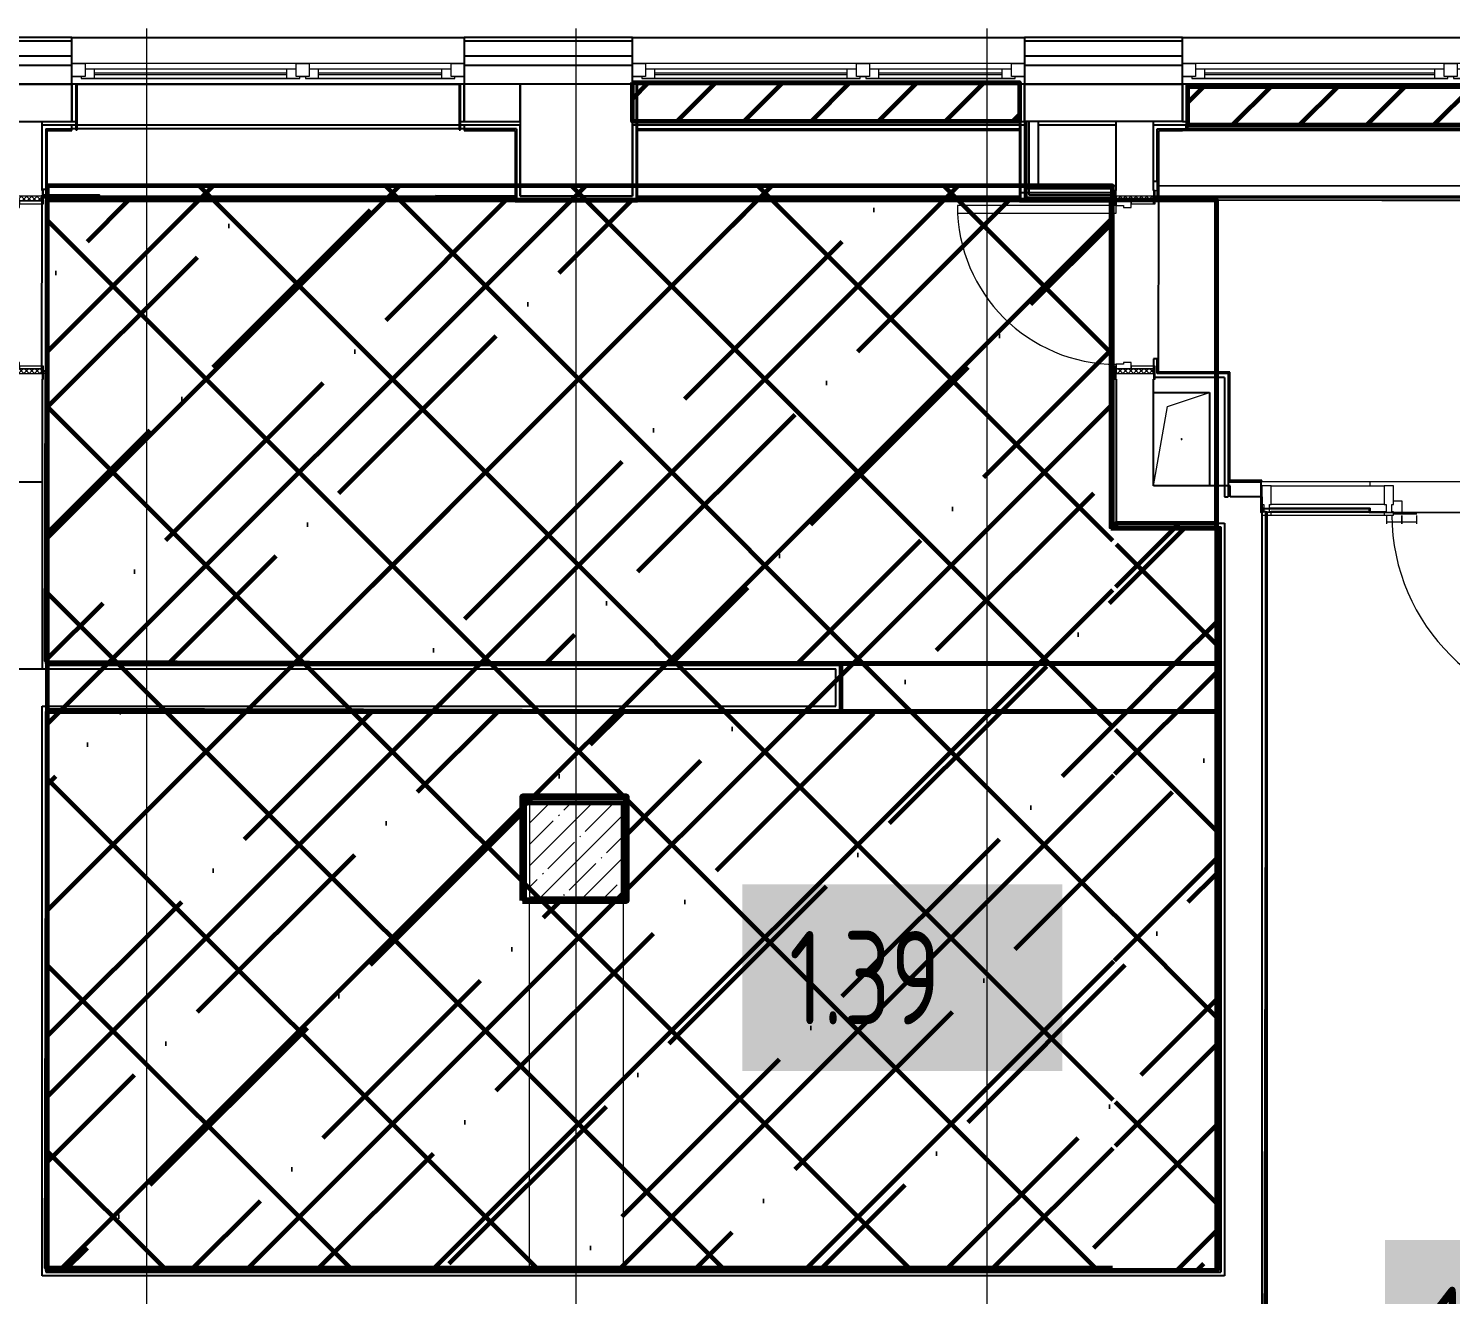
# Model space of a CAD drawing. Header units: millimetres. Extents: x -164500 to 426394, y -23753 to 102118.
# Drawn here: x 51592 to 59205, y 20484 to 27262 of the extents above; entities that cross this region are included whole.
import ezdxf

# ---------------------------------------------------------------- set-up
doc = ezdxf.new("R2010")
doc.units = ezdxf.units.MM
doc.linetypes.add('Штрих короткий', pattern=[600, 300, -300])
doc.layers.add('1.1) плитка  КР1', color=40, linetype='Continuous')
for name, color, linetype, lineweight in [('179 подоконники', 5, 'Continuous', 60), ('196 1-3 этаж гидро изол', 6, 'Continuous', 60), ('207 теплозву', 1, 'Continuous', 60), ('384 ПК-3', 30, 'Continuous', 120), ('409 скб КР6', 160, 'Continuous', 60), ('A-DETL-GENF', 7, 'Continuous', 9), ('A-DOOR-2', 7, 'Continuous', 5), ('A-DOOR-FRAM-2', 7, 'Continuous', 5), ('A-FLOR', 7, 'Continuous', 9), ('A-GENM', 7, 'Continuous', 9), ('A-GLAZ', 7, 'Continuous', 9), ('A-GLAZ-1', 7, 'Continuous', 5), ('A-GLAZ-CWMG', 7, 'Continuous', 9), ('A-GLAZ-CWMG-1', 7, 'Continuous', 20), ('A-WALL', 7, 'Continuous', 5), ('S-COLS-1', 7, 'Continuous', 5), ('Оси', 7, 'Continuous', 9)]:
    doc.layers.add(name, color=color, linetype=linetype, lineweight=lineweight)
for name, color, linetype, lineweight, true_color in [('A-DOOR-1', 7, 'Continuous', 5, 0xc0c0c0), ('A-DOOR-6', 7, 'Continuous', 5, 0xe2e8ef), ('A-DOOR-7', 7, 'Штрих короткий', 5, 0xc0c0c0), ('A-DOOR-FRAM-1', 7, 'Continuous', 5, 0xc0c0c0)]:
    doc.layers.add(name, color=color, linetype=linetype, lineweight=lineweight, true_color=true_color)
doc.styles.add('СПДС', font='ГОСТ тип А.ttf', dxfattribs={"width": 0.9})
pattern_1 = [(135, (1826.41, 164.685), (-14.14214, -14.14214), []), (225, (1826.41, 164.685), (14.14214, -14.14214), [])]
pattern_2 = [(45, (-296.384, 164.685), (-14.1421, 14.1421), []), (135, (-296.384, 164.685), (-14.1421, -14.1421), [])]
pattern_3 = [(45, (205553.1, 26879), (252.5697, 926.0889), [1190.625, -238.125, 0, -238.125])]

# ---------------------------------------------------------------- blocks, each defined once
blk = doc.blocks.new('Прямоугольный импост - Импост структурный с накладкой - 160мм Темный-32302292-Объем проектирования 1 этажа')
at = {"layer": 'A-GLAZ-CWMG-1'}
for p, q in [((-50, 40), (-50, 140)), ((-50, 140), (0, 140)), ((0, 140), (0, 40)), ((-40, 40), (-50, 40)), ((-50, -17), (-50, 0)), ((-50, 0), (-40, 0)), ((-40, 0), (-40, 40)), ((-10, 40), (-10, 0)), ((0, 40), (-10, 40)), ((-10, 0), (0, 0)), ((0, 0), (0, -17)), ((0, -17), (-50, -17))]:
    blk.add_line(p, q, dxfattribs=at)
blk = doc.blocks.new('110_Дверь_СКБ_1Ст_Внутренняя1 - Д-11л 950х2100-32173567-Объем проектирования 1 этажа')
at = {"layer": 'A-DOOR-2'}
h = blk.add_hatch(dxfattribs=at)
h.set_pattern_fill('FP_33', color=256, style=0, pattern_type=2)
h.set_pattern_definition(pattern_1)
h.paths.add_polyline_path([(462.5, 100), (462.5, -100), (487.5, -100), (487.5, 100), (467.5, 100)])
at = {"layer": 'A-DOOR-FRAM-2'}
h = blk.add_hatch(dxfattribs=at)
h.set_pattern_fill('FP_34', color=256, style=0, pattern_type=2)
h.set_pattern_definition(pattern_2)
h.paths.add_polyline_path([(-462.5, -100), (-437.5, -100), (-437.5, 100), (-462.5, 100), (-462.5, 7)])
at = {"layer": 'A-DOOR-1'}
for p, q in [((437.5, 950), (397.5, 950)), ((397.5, 950), (397.5, 100)), ((437.5, 100), (437.5, 950)), ((397.5, 100), (437.5, 100))]:
    blk.add_line(p, q, dxfattribs=at)
blk.add_arc((437.5, 100), 850, 90, 180, dxfattribs=at)
at = {"layer": 'A-DOOR-FRAM-1'}
for p, q in [((-422.5, 108), (-492.5, 108)), ((-492.5, 108), (-492.5, 100)), ((-492.5, 100), (-422.5, 100)), ((-437.5, 100), (-462.5, 100)), ((-462.5, 100), (-462.5, -100)), ((-412.5, 100), (-437.5, 100)), ((-437.5, 100), (-437.5, 20)), ((-437.5, -100), (-437.5, 100)), ((-422.5, 100), (-437.5, 100)), ((-437.5, 100), (-437.5, 99)), ((-437.5, 99), (-422.5, 99)), ((-422.5, 100), (-422.5, 108)), ((-422.5, 99), (-422.5, 100)), ((-412.5, 60), (-412.5, 100)), ((437.5, 100), (437.5, 60)), ((462.5, 100), (437.5, 100)), ((517.5, 108), (447.5, 108)), ((447.5, 108), (447.5, 100)), ((462.5, 100), (447.5, 100)), ((447.5, 100), (447.5, 99)), ((447.5, 100), (517.5, 100)), ((447.5, 99), (462.5, 99)), ((462.5, 20), (462.5, 100)), ((487.5, 100), (462.5, 100)), ((462.5, 100), (462.5, -100)), ((462.5, 99), (462.5, 100)), ((487.5, -100), (487.5, 100)), ((517.5, 100), (517.5, 108)), ((-437.5, 20), (-402.5, 20)), ((-422.5, 20), (-437.5, 20)), ((-437.5, 20), (-437.5, -100)), ((-422.5, -100), (-422.5, 20)), ((-402.5, 60), (-412.5, 60)), ((-402.5, 20), (-402.5, 60)), ((437.5, 60), (427.5, 60)), ((427.5, 60), (427.5, 20)), ((427.5, 20), (462.5, 20)), ((462.5, 20), (447.5, 20)), ((447.5, 20), (447.5, -100)), ((462.5, -100), (462.5, 20)), ((-422.5, -100), (-492.5, -100)), ((-492.5, -100), (-492.5, -108)), ((-492.5, -108), (-422.5, -108)), ((-462.5, -100), (-437.5, -100)), ((-437.5, -100), (-422.5, -100)), ((-422.5, -108), (-422.5, -100)), ((447.5, -100), (462.5, -100)), ((517.5, -100), (447.5, -100)), ((447.5, -100), (447.5, -108)), ((447.5, -108), (517.5, -108)), ((462.5, -100), (487.5, -100)), ((517.5, -108), (517.5, -100))]:
    blk.add_line(p, q, dxfattribs=at)
blk = doc.blocks.new('PNS_Панель прямоугольная - Нр_Стекло - 40мм-32305525-Объем проектирования 1 этажа')
at = {"layer": 'A-GLAZ-1'}
for p, q in [((-312.5, 0), (312.5, 0)), ((-227.5, 0), (-302.5, 0)), ((-302.5, -40), (302.5, -40))]:
    blk.add_line(p, q, dxfattribs=at)
blk = doc.blocks.new('Прямоугольный импост - Импост структурный с накладкой - 160мм Темный-32302294-Объем проектирования 1 этажа')
at = {"layer": 'A-GLAZ-CWMG-1'}
for p, q in [((-25, 40), (-25, 140)), ((-25, 140), (25, 140)), ((25, 140), (25, 40)), ((-15, 40), (-25, 40)), ((-25, -17), (-25, 0)), ((-25, 0), (-15, 0)), ((-15, 0), (-15, 40)), ((15, 40), (15, 0)), ((25, 40), (15, 40)), ((15, 0), (25, 0)), ((25, 0), (25, -17)), ((25, -17), (-25, -17))]:
    blk.add_line(p, q, dxfattribs=at)
blk = doc.blocks.new('Дверь_Витражная_остекление_ - В-6 витраж-32305533-Объем проектирования 1 этажа')
at = {"layer": 'A-DETL-GENF'}
for p, q in [((-535, 1080), (-490, 1080)), ((-535, 1080), (-535, 17)), ((-490, 1080), (-535, 1080)), ((-535, 1080), (-535, 17)), ((-490, 1080), (-490, 10)), ((-490, 10), (-490, 1080)), ((-535, 1000), (-490, 1000)), ((-525, 1000), (-525, 90)), ((-481, 1000), (-481, 90)), ((-535, 90), (-490, 90)), ((-490, 10), (-525, 10)), ((-525, 10), (-490, 10)), ((-480, 10), (-525, 10)), ((-480, 0), (-480, 10)), ((401, 64), (401, 19)), ((561, 54), (401, 54)), ((525, 10), (401, 10)), ((480, -60), (480, 10)), ((480, 10), (525, 10)), ((481, 19), (481, 64)), ((481, 64), (481, 19)), ((561, 64), (561, 19)), ((-525, -60), (-480, -60)), ((-480, -60), (-480, -20)), ((525, -60), (480, -60))]:
    blk.add_line(p, q, dxfattribs=at)
at = {"layer": 'A-DOOR-6'}
blk.add_line((-535, 1080), (-535, 17), dxfattribs=at)
blk.add_arc((-535, 10), 1070, 0.37674, 90, dxfattribs=at)
blk = doc.blocks.new('Прямоугольный импост - Импост структурный с накладкой - 160мм Темный-32305521-Объем проектирования 1 этажа')
at = {"layer": 'A-GLAZ-CWMG'}
for p, q in [((58180, 24950), (58785, 24950)), ((58180, 24793), (58785, 24793))]:
    blk.add_line(p, q, dxfattribs=at)
blk = doc.blocks.new('BSC_Колонна _Прямоугольная - 500х500-33455413-Объем проектирования 1 этажа')
at = {"layer": 'S-COLS-1'}
h = blk.add_hatch(dxfattribs=at)
h.set_pattern_fill('FP_108', color=256, style=0, pattern_type=2)
h.set_pattern_definition([(45, (-54460, -23000), (-114.04925, 114.04925), []), (45, (-54345.95, -23000), (-114.04925, 114.04925), [201.613, -40.323, 6.706, -33.617])])
h.paths.add_polyline_path([(-244.2, -250), (250, -250), (250, 250), (-250, 250), (-250, -250)])
for p, q in [((250, 250), (-250, 250)), ((-250, 250), (-250, -250)), ((250, -250), (250, 250)), ((-250, -250), (250, -250))]:
    blk.add_line(p, q, dxfattribs=at)
blk = doc.blocks.new('120_Окно_СКБ_2Ст - 120_Окно_СКБ_2Ст 2100х2400 _мал створка справа_-19092174-Объем проектирования 1 этажа')
at = {"layer": 'A-GLAZ'}
for p, q in [((-1050, -75), (-1050, -5)), ((-1050, -5), (-980, -5)), ((-980, -75), (-1050, -75)), ((-980, -75), (-1000, -75)), ((-1000, -75), (-1000, -85)), ((-980, -5), (-980, -75)), ((150, -35), (-980, -35)), ((-980, -35), (-980, -75)), ((-930, -85), (-930, -35)), ((100, -85), (100, -35)), ((150, -75), (150, -5)), ((150, -5), (220, -5)), ((150, -75), (150, -35)), ((220, -75), (150, -75)), ((170, -75), (150, -75)), ((170, -85), (170, -75)), ((220, -75), (200, -75)), ((200, -75), (200, -85)), ((220, -5), (220, -75)), ((980, -35), (220, -35)), ((220, -35), (220, -75)), ((270, -85), (270, -35)), ((930, -85), (930, -35)), ((980, -75), (980, -5)), ((980, -5), (1050, -5)), ((980, -75), (980, -35)), ((1050, -75), (980, -75)), ((1000, -75), (980, -75)), ((1000, -85), (1000, -75)), ((1050, -5), (1050, -75)), ((-1000, -85), (170, -85)), ((170, -85), (-1000, -85)), ((200, -85), (1000, -85)), ((1000, -85), (200, -85))]:
    blk.add_line(p, q, dxfattribs=at)
at = {"layer": 'A-GLAZ-1'}
for p, q in [((1050, -5), (-1050, -5)), ((-1050, -75), (-1000, -75)), ((-930, -55), (100, -55)), ((100, -65), (-930, -65)), ((170, -75), (200, -75)), ((270, -55), (930, -55)), ((930, -65), (270, -65)), ((1000, -75), (1050, -75))]:
    blk.add_line(p, q, dxfattribs=at)
blk = doc.blocks.new('120_Окно_СКБ_2Ст - 120_Окно_СКБ_2Ст 2300х2400 _мал створка справа_-19949978-Объем проектирования 1 этажа')
at = {"layer": 'A-GLAZ'}
for p, q in [((-1150, -75), (-1150, -5)), ((-1150, -5), (-1080, -5)), ((-1080, -75), (-1150, -75)), ((-1080, -75), (-1100, -75)), ((-1100, -75), (-1100, -85)), ((-1080, -5), (-1080, -75)), ((250, -35), (-1080, -35)), ((-1080, -35), (-1080, -75)), ((-1030, -85), (-1030, -35)), ((200, -85), (200, -35)), ((250, -75), (250, -5)), ((250, -5), (320, -5)), ((250, -75), (250, -35)), ((320, -75), (250, -75)), ((270, -75), (250, -75)), ((270, -85), (270, -75)), ((320, -75), (300, -75)), ((300, -75), (300, -85)), ((320, -5), (320, -75)), ((1080, -35), (320, -35)), ((320, -35), (320, -75)), ((370, -85), (370, -35)), ((1030, -85), (1030, -35)), ((1080, -75), (1080, -5)), ((1080, -5), (1150, -5)), ((1080, -75), (1080, -35)), ((1150, -75), (1080, -75)), ((1100, -75), (1080, -75)), ((1100, -85), (1100, -75)), ((1150, -5), (1150, -75)), ((-1100, -85), (270, -85)), ((270, -85), (-1100, -85)), ((300, -85), (1100, -85)), ((1100, -85), (300, -85))]:
    blk.add_line(p, q, dxfattribs=at)
at = {"layer": 'A-GLAZ-1'}
for p, q in [((1150, -5), (-1150, -5)), ((-1150, -75), (-1100, -75)), ((-1030, -55), (200, -55)), ((200, -65), (-1030, -65)), ((270, -75), (300, -75)), ((370, -55), (1030, -55)), ((1030, -65), (370, -65)), ((1100, -75), (1150, -75))]:
    blk.add_line(p, q, dxfattribs=at)
blk = doc.blocks.new('110_Дверь_СКБ_1Ст_Внутренняя1 - Д-26л 950х2100 EIW30-32941023-Объем проектирования 1 этажа')
at = {"layer": 'A-DOOR-2'}
h = blk.add_hatch(dxfattribs=at)
h.set_pattern_fill('FP_33', color=256, style=0, pattern_type=2)
h.set_pattern_definition(pattern_1)
h.paths.add_polyline_path([(462.5, 100), (462.5, -100), (487.5, -100), (487.5, 100), (479.8, 100)])
at = {"layer": 'A-DOOR-FRAM-2'}
h = blk.add_hatch(dxfattribs=at)
h.set_pattern_fill('FP_34', color=256, style=0, pattern_type=2)
h.set_pattern_definition(pattern_2)
h.paths.add_polyline_path([(-462.5, 100), (-462.5, -100), (-437.5, -100), (-437.5, 100), (-446.3, 100)])
at = {"layer": 'A-DOOR-1'}
for p, q in [((437.5, 950), (397.5, 950)), ((397.5, 950), (397.5, 100)), ((437.5, 100), (437.5, 950)), ((397.5, 100), (437.5, 100))]:
    blk.add_line(p, q, dxfattribs=at)
blk.add_arc((437.5, 100), 850, 90, 180, dxfattribs=at)
at = {"layer": 'A-DOOR-FRAM-1'}
for p, q in [((-422.5, 108), (-492.5, 108)), ((-492.5, 108), (-492.5, 100)), ((-492.5, 100), (-422.5, 100)), ((-437.5, 100), (-462.5, 100)), ((-462.5, 100), (-462.5, -100)), ((-412.5, 100), (-437.5, 100)), ((-437.5, 100), (-437.5, 20)), ((-437.5, -100), (-437.5, 100)), ((-422.5, 100), (-437.5, 100)), ((-437.5, 100), (-437.5, 99)), ((-437.5, 99), (-422.5, 99)), ((-422.5, 100), (-422.5, 108)), ((-422.5, 99), (-422.5, 100)), ((-412.5, 60), (-412.5, 100)), ((437.5, 100), (437.5, 60)), ((462.5, 100), (437.5, 100)), ((517.5, 108), (447.5, 108)), ((447.5, 108), (447.5, 100)), ((462.5, 100), (447.5, 100)), ((447.5, 100), (447.5, 99)), ((447.5, 100), (517.5, 100)), ((447.5, 99), (462.5, 99)), ((462.5, 20), (462.5, 100)), ((487.5, 100), (462.5, 100)), ((462.5, 100), (462.5, -100)), ((462.5, 99), (462.5, 100)), ((487.5, -100), (487.5, 100)), ((517.5, 100), (517.5, 108)), ((-437.5, 20), (-402.5, 20)), ((-422.5, 20), (-437.5, 20)), ((-437.5, 20), (-437.5, -100)), ((-422.5, -100), (-422.5, 20)), ((-402.5, 60), (-412.5, 60)), ((-402.5, 20), (-402.5, 60)), ((437.5, 60), (427.5, 60)), ((427.5, 60), (427.5, 20)), ((427.5, 20), (462.5, 20)), ((462.5, 20), (447.5, 20)), ((447.5, 20), (447.5, -100)), ((462.5, -100), (462.5, 20)), ((-422.5, -100), (-492.5, -100)), ((-492.5, -100), (-492.5, -108)), ((-492.5, -108), (-422.5, -108)), ((-462.5, -100), (-437.5, -100)), ((-437.5, -100), (-422.5, -100)), ((-422.5, -108), (-422.5, -100)), ((447.5, -100), (462.5, -100)), ((517.5, -100), (447.5, -100)), ((447.5, -100), (447.5, -108)), ((447.5, -108), (517.5, -108)), ((462.5, -100), (487.5, -100)), ((517.5, -108), (517.5, -100))]:
    blk.add_line(p, q, dxfattribs=at)
blk = doc.blocks.new('GM_Отверстие прямоугольное _в плите_ - Отверстие-V164-Объем проектирования 1 этажа')
at = {"layer": 'A-GENM'}
for p, q in [((-75, 175), (150, 250)), ((-150, -250), (-75, 175))]:
    blk.add_line(p, q, dxfattribs=at)
for start, end in [(360, 180), (180, 360)]:
    blk.add_arc((0, 0), 2.5, start, end, dxfattribs=at)
blk = doc.blocks.new('DOR_Проход в стене_Прямоугольный - 1000x1500-23441848-Объем проектирования 1 этажа')
at = {"layer": 'A-DOOR-7'}
for p, q in [((500, 100), (-500, 100)), ((500, -100), (-500, -100))]:
    blk.add_line(p, q, dxfattribs=at)
blk = doc.blocks.new('Зашивка приборов отопления7 - Зашивка приборов отопления-33277170-Объем проектирования 1 этажа')
at = {"layer": 'A-WALL'}
for p, q in [((51780, 26880), (51760, 26880)), ((53832, 26880), (51788, 26880)), ((53860, 26880), (53840, 26880)), ((51619.5, 26537.5), (51619.5, 26480)), ((51628, 26555), (54132, 26555)), ((54132, 26555), (51628, 26555)), ((51619.5, 26480), (54132, 26480))]:
    blk.add_line(p, q, dxfattribs=at)
blk = doc.blocks.new('Зашивка приборов отопления8 - Зашивка приборов отопления-33277697-Объем проектирования 1 этажа')
at = {"layer": 'A-WALL'}
for p, q in [((54112, 26880), (52068, 26880)), ((52060.5, 26860), (52060.5, 26852)), ((52068, 26555), (54112, 26555)), ((54112, 26555), (52068, 26555)), ((52068, 26480), (54112, 26480))]:
    blk.add_line(p, q, dxfattribs=at)
blk = doc.blocks.new('Зашивка приборов отопления9 - Зашивка приборов отопления-33277916-Объем проектирования 1 этажа')
at = {"layer": 'A-WALL'}
for p, q in [((53977, 26880), (51733, 26880)), ((51570, 26500), (51570, 26480)), ((51578, 26555), (54132, 26555)), ((54132, 26555), (51578, 26555)), ((51570, 26480), (54132, 26480))]:
    blk.add_line(p, q, dxfattribs=at)

msp = doc.modelspace()

# ---------------------------------------------------------------- hatches: boundary and pattern name
at = {"layer": '1.1) плитка  КР1'}
h = msp.add_hatch(dxfattribs=at)
h.set_pattern_fill('ANGLE', color=256, scale=100)
h.set_pattern_definition([(0, (42224.7, 26743.94), (0, 698.5), [508, -190.5]), (90, (42224.7, 26743.94), (-698.5, 4e-14), [508, -190.5])])
h.paths.add_polyline_path([(54824.702, 12184.438), (54834.702, 11783.938), (56619.963, 11784.938), (56619.963, 15695.731), (57414.702, 15695.731), (57386.702, 18691.938), (57966.702, 18821.523), (57966.702, 20355.938), (51436.702, 20355.938), (51436.702, 26313.938), (50903.702, 26313.938), (50903.702, 26722.938), (48844.702, 26743.938), (48845.702, 26343.438), (47749.702, 26343.438), (47724.702, 26363.938), (47703.702, 26742.938), (42845.702, 26742.938), (42845.702, 26363.938), (42465.702, 26343.938), (42465.702, 26063.938), (42224.702, 26038.938), (42224.702, 24363.938), (42444.702, 24363.938), (42527.875, 23183.938), (42845.702, 23184.938), (42845.702, 21962.938), (42465.702, 21962.938), (42465.702, 20164.938), (42824.702, 20164.938), (42845.702, 19563.938), (42465.702, 19562.938), (42465.702, 17764.938), (42845.702, 17764.938), (42845.702, 16542.938), (42465.702, 16542.938), (42465.702, 14971.895), (45995.724, 14966.395), (46024.702, 11803.938), (48203.702, 11773.938), (48203.702, 12184.938), (48845.702, 12184.938), (48895.702, 11803.938), (51723.702, 11803.938), (51723.702, 12163.938), (52422.44, 12184.938), (52378.571, 11763.938), (54214.702, 11783.938), (54214.702, 12225.418), (54832.702, 12225.418)])
edge = h.paths.add_edge_path(flags=16)
edge.add_arc((48509.596, 16886.524), 491.712, 0, 360)
edge = h.paths.add_edge_path(flags=16)
edge.add_arc((54504.756, 16876.517), 491.712, 0, 360)
edge = h.paths.add_edge_path(flags=16)
edge.add_arc((48534.113, 22870.242), 491.712, 0, 360)
at = {"layer": '179 подоконники'}
h = msp.add_hatch(dxfattribs=at)
h.set_pattern_fill('ANSI31', color=256, scale=80)
h.set_pattern_definition([(45, (139083.12, 54029), (-179.6051, 179.6051), [])])
h.paths.add_polyline_path([(54824.702, 26971.938), (56896.702, 26971.938), (56896.702, 26763.938), (54824.702, 26763.938)])
h = msp.add_hatch(dxfattribs=at)
h.set_pattern_fill('ANSI31', color=256, scale=80)
h.set_pattern_definition([(45, (142056.12, 54009), (-179.6051, 179.6051), [])])
h.paths.add_polyline_path([(57797.702, 26951.938), (60041.702, 26951.938), (60041.702, 26743.938), (57797.702, 26743.938)])
at = {"layer": '196 1-3 этаж гидро изол'}
h = msp.add_hatch(dxfattribs=at)
h.set_pattern_fill('ANSI32', color=256, scale=100)
h.set_pattern_definition([(45, (42224.7, 26743.9), (-673.52, 673.52), []), (45, (42673.7, 26743.9), (-673.52, 673.52), [])])
h.paths.add_polyline_path([(54824.702, 12184.438), (54834.702, 11783.938), (56619.963, 11784.938), (56619.963, 15695.731), (57414.702, 15695.731), (57386.702, 18691.938), (57966.702, 18821.523), (57966.702, 20355.938), (51436.702, 20355.938), (51436.702, 26313.938), (50903.702, 26313.938), (50903.702, 26722.938), (48844.702, 26743.938), (48845.702, 26343.438), (47749.702, 26343.438), (47724.702, 26363.938), (47703.702, 26742.938), (42845.702, 26742.938), (42845.702, 26363.938), (42465.702, 26343.938), (42465.702, 26063.938), (42224.702, 26038.938), (42224.702, 24363.938), (42444.702, 24363.938), (42527.875, 23183.938), (42845.702, 23184.938), (42845.702, 21962.938), (42465.702, 21962.938), (42465.702, 20164.938), (42824.702, 20164.938), (42845.702, 19563.938), (42465.702, 19562.938), (42465.702, 17764.938), (42845.702, 17764.938), (42845.702, 16542.938), (42465.702, 16542.938), (42465.702, 14971.895), (45995.724, 14966.395), (46024.702, 11803.938), (48203.702, 11773.938), (48203.702, 12184.938), (48845.702, 12184.938), (48895.702, 11803.938), (51723.702, 11803.938), (51723.702, 12163.938), (52422.44, 12184.938), (52378.571, 11763.938), (54214.702, 11783.938), (54214.702, 12225.418), (54832.702, 12225.418)])
edge = h.paths.add_edge_path(flags=16)
edge.add_arc((48509.596, 16886.524), 491.712, 0, 360)
edge = h.paths.add_edge_path(flags=16)
edge.add_arc((54504.756, 16876.517), 491.712, 0, 360)
edge = h.paths.add_edge_path(flags=16)
edge.add_arc((48534.113, 22870.242), 491.712, 0, 360)
at = {"layer": '207 теплозву'}
h = msp.add_hatch(dxfattribs=at)
h.set_pattern_fill('ANSI37', color=256, scale=222)
h.set_pattern_definition([(45, (205553.1, 26879), (-498.4042, 498.4042), []), (135, (205553.1, 26879), (-498.4042, -498.4042), [])])
edge = h.paths.add_edge_path()
edge.add_line((57394.702, 24585.938), (57394.702, 26418.938))
edge.add_line((57394.702, 26418.938), (51692.702, 26418.938))
edge.add_line((51692.702, 26418.938), (51692.702, 20626.185))
edge.add_line((51692.702, 20626.185), (57394.702, 20626.185))
edge.add_line((57414.702, 24585.938), (57414.702, 24613.938))
edge.add_line((57414.702, 24613.938), (57951.522, 24613.938))
edge.add_line((57951.522, 24613.938), (57951.522, 20611.938))
edge.add_line((57951.522, 20611.938), (57414.702, 20611.938))
edge.add_line((57414.702, 20611.938), (57414.702, 20612.753))
at = {"layer": '409 скб КР6'}
h = msp.add_hatch(dxfattribs=at)
h.set_pattern_fill('ANSI36', color=256, scale=150)
h.set_pattern_definition(pattern_3)
h.paths.add_polyline_path([(57951.522, 23861.938), (51692.702, 23861.938), (51692.702, 26343.938), (57951.522, 26343.938)])
h.paths.add_polyline_path([(57386.702, 24585.938), (57951.522, 24585.938), (57951.522, 26343.509), (57386.702, 26343.509)], flags=16)
h = msp.add_hatch(dxfattribs=at)
h.set_pattern_fill('ANSI36', color=256, scale=150)
h.set_pattern_definition(pattern_3)
h.paths.add_polyline_path([(55942.702, 23861.938), (57951.522, 23861.938), (57951.522, 23605.938), (55942.702, 23605.938)])
h = msp.add_hatch(dxfattribs=at)
h.set_pattern_fill('ANSI36', color=256, scale=150)
h.set_pattern_definition(pattern_3)
h.paths.add_polyline_path([(51692.702, 23605.938), (57951.522, 23605.938), (57951.522, 20611.938), (51692.702, 20611.938)])
h.paths.add_polyline_path([(54236.165, 22594.22), (54774.702, 22594.22), (54774.702, 23113.938), (54236.165, 23113.938)], flags=16)

# ---------------------------------------------------------------- linework, layer by layer
for p, q in [((51824.702, 27213.938), (50924.702, 27213.938)), ((51824.702, 27193.938), (50924.702, 27193.938)), ((51824.702, 27193.938), (51824.702, 27213.938)), ((51824.702, 27213.938), (53924.702, 27213.938)), ((51824.702, 26963.938), (51824.702, 27193.938)), ((54824.702, 27213.938), (53924.702, 27213.938)), ((53924.702, 27213.938), (53924.702, 27193.938)), ((53924.702, 27193.938), (53924.702, 26963.938)), ((54824.702, 27193.938), (53924.702, 27193.938)), ((54824.702, 27193.938), (54824.702, 27213.938)), ((54824.702, 27213.938), (56924.702, 27213.938)), ((54824.702, 26963.938), (54824.702, 27193.938)), ((57769.702, 27213.938), (56924.702, 27213.938)), ((56924.702, 27213.938), (56924.702, 27193.938)), ((56924.702, 27193.938), (56924.702, 26963.938)), ((57769.702, 27193.938), (56924.702, 27193.938)), ((57769.702, 27193.938), (57769.702, 27213.938)), ((57769.702, 27213.938), (60069.702, 27213.938)), ((57769.702, 26963.938), (57769.702, 27193.938)), ((51824.702, 27113.938), (50924.702, 27113.938)), ((54824.702, 27113.938), (53924.702, 27113.938)), ((57769.702, 27113.938), (56924.702, 27113.938)), ((51824.702, 27063.938), (50924.702, 27063.938)), ((54824.702, 27063.938), (53924.702, 27063.938)), ((57769.702, 27063.938), (56924.702, 27063.938)), ((51824.702, 26963.938), (50924.702, 26963.938)), ((50924.702, 26963.938), (51824.702, 26963.938)), ((51824.702, 26763.938), (51824.702, 26963.938)), ((51844.702, 26963.938), (51824.702, 26963.938)), ((51824.702, 26963.938), (51824.702, 26763.938)), ((51852.702, 26963.938), (51844.702, 26963.938)), ((51844.702, 26963.938), (51844.702, 26719.938)), ((53896.702, 26963.938), (51852.702, 26963.938)), ((51852.702, 26963.938), (53896.702, 26963.938)), ((51852.702, 26719.938), (51852.702, 26963.938)), ((53904.702, 26963.938), (53896.702, 26963.938)), ((53896.702, 26963.938), (53896.702, 26719.938)), ((53924.702, 26963.938), (53904.702, 26963.938)), ((53904.702, 26719.938), (53904.702, 26963.938)), ((53924.702, 26963.938), (53924.702, 26763.938)), ((54224.702, 26963.938), (53924.702, 26963.938)), ((53924.702, 26763.938), (53924.702, 26963.938)), ((54844.702, 26963.938), (53924.702, 26963.938)), ((54224.702, 26763.938), (54224.702, 26963.938)), ((54824.702, 26963.938), (54224.702, 26963.938)), ((54224.702, 26963.938), (54224.702, 26763.938)), ((54824.702, 26363.938), (54824.702, 26963.938)), ((54824.702, 26963.938), (54824.702, 26763.938)), ((54852.702, 26963.938), (54844.702, 26963.938)), ((54844.702, 26963.938), (54844.702, 26723.938)), ((56896.702, 26963.938), (54852.702, 26963.938)), ((54852.702, 26963.938), (56896.702, 26963.938)), ((54852.702, 26723.938), (54852.702, 26963.938)), ((56904.702, 26963.938), (56896.702, 26963.938)), ((56896.702, 26963.938), (56896.702, 26718.938)), ((56924.702, 26963.938), (56904.702, 26963.938)), ((56904.702, 26718.938), (56904.702, 26963.938)), ((57769.702, 26963.938), (56924.702, 26963.938)), ((56924.702, 26963.938), (57769.702, 26963.938)), ((56924.702, 26963.938), (56924.702, 26343.938)), ((56924.702, 26763.938), (56924.702, 26963.938)), ((57769.702, 26763.938), (57769.702, 26963.938)), ((57789.702, 26963.938), (57769.702, 26963.938)), ((57769.702, 26963.938), (57769.702, 26763.938)), ((57797.702, 26963.938), (57789.702, 26963.938)), ((57789.702, 26963.938), (57789.702, 26719.938)), ((60041.702, 26963.938), (57797.702, 26963.938)), ((57797.702, 26963.938), (60041.702, 26963.938)), ((57797.702, 26719.938), (57797.702, 26963.938)), ((50904.702, 26763.938), (51824.702, 26763.938)), ((51664.702, 26393.938), (51664.702, 26763.938)), ((51824.702, 26743.938), (51664.702, 26743.938)), ((51684.702, 26723.938), (51824.702, 26723.938)), ((51684.702, 26723.938), (51684.702, 26401.438)), ((51824.702, 26763.938), (51844.702, 26763.938)), ((51844.702, 26743.938), (51824.702, 26743.938)), ((51824.702, 26723.938), (51824.702, 26743.938)), ((51844.702, 26723.938), (51824.702, 26723.938)), ((51824.702, 26715.938), (51824.702, 26723.938)), ((53896.702, 26743.938), (51852.702, 26743.938)), ((53896.702, 26723.938), (51852.702, 26723.938)), ((53904.702, 26763.938), (53924.702, 26763.938)), ((53924.702, 26743.938), (53904.702, 26743.938)), ((53924.702, 26723.938), (53904.702, 26723.938)), ((53924.702, 26763.938), (54224.702, 26763.938)), ((54224.702, 26743.938), (53924.702, 26743.938)), ((53924.702, 26743.938), (53924.702, 26723.938)), ((53924.702, 26723.938), (53924.702, 26715.938)), ((54204.702, 26723.938), (53924.702, 26723.938)), ((54204.702, 26723.938), (54204.702, 26343.938)), ((54224.702, 26763.938), (54224.702, 26363.938)), ((54224.702, 26363.938), (54224.702, 26743.938)), ((54824.702, 26763.938), (54844.702, 26763.938)), ((54844.702, 26743.938), (54824.702, 26743.938)), ((54824.702, 26743.938), (54824.702, 26363.938)), ((54844.702, 26743.938), (54844.702, 26343.938)), ((54844.702, 26723.938), (54852.702, 26723.938)), ((56896.702, 26743.938), (54852.702, 26743.938)), ((54852.702, 26723.938), (56896.702, 26723.938)), ((56904.702, 26763.938), (56924.702, 26763.938)), ((56924.702, 26743.938), (56904.702, 26743.938)), ((56904.702, 26383.938), (56904.702, 26743.938)), ((57769.702, 26763.938), (56924.702, 26763.938)), ((56937.202, 26356.438), (56937.202, 26763.938)), ((56949.702, 26368.938), (56949.702, 26763.938)), ((56999.702, 26418.938), (56999.702, 26763.938)), ((57414.702, 26743.938), (56999.702, 26743.938)), ((57414.702, 26393.938), (57414.702, 26763.938)), ((57614.702, 26393.938), (57614.702, 26763.938)), ((57789.702, 26743.938), (57614.702, 26743.938)), ((57634.702, 26443.938), (57634.702, 26723.938)), ((57634.702, 26723.938), (57789.702, 26723.938)), ((57769.702, 26763.938), (57789.702, 26763.938)), ((57769.702, 26715.938), (57769.702, 26723.938)), ((57789.702, 26723.938), (57789.702, 26743.938)), ((60041.702, 26743.938), (57797.702, 26743.938)), ((60041.702, 26723.938), (57797.702, 26723.938)), ((51692.702, 26715.938), (51824.702, 26715.938)), ((51692.702, 26363.938), (51692.702, 26715.938)), ((51844.702, 26719.938), (51852.702, 26719.938)), ((53896.702, 26719.938), (53904.702, 26719.938)), ((53924.702, 26715.938), (54196.702, 26715.938)), ((54196.702, 26715.938), (54196.702, 26335.938)), ((54852.702, 26715.938), (54844.702, 26715.938)), ((56896.702, 26715.938), (54852.702, 26715.938)), ((54852.702, 26335.938), (54852.702, 26715.938)), ((56896.702, 26718.938), (56904.702, 26718.938)), ((56896.702, 26715.938), (56896.702, 26335.938)), ((56904.702, 26715.938), (56896.702, 26715.938)), ((57642.702, 26715.938), (57769.702, 26715.938)), ((57642.702, 26363.938), (57642.702, 26715.938)), ((60069.702, 26715.938), (57769.702, 26715.938)), ((57789.702, 26719.938), (57797.702, 26719.938)), ((57414.702, 26418.938), (56999.702, 26418.938)), ((57614.702, 26443.938), (57634.702, 26443.938)), ((57634.702, 26443.938), (57634.702, 26363.938)), ((51664.702, 26401.438), (51684.702, 26401.438)), ((51672.702, 26363.938), (51684.702, 26363.938)), ((54196.702, 26355.938), (51672.702, 26355.938)), ((51684.702, 26401.438), (51684.702, 26363.938)), ((51684.702, 26363.938), (51692.702, 26363.938)), ((51692.702, 26363.938), (54196.702, 26363.938)), ((54204.702, 26343.938), (54844.702, 26343.938)), ((54224.702, 26363.938), (54824.702, 26363.938)), ((54824.702, 26363.938), (54224.702, 26363.938)), ((54852.702, 26363.938), (56896.702, 26363.938)), ((56896.702, 26355.938), (54852.702, 26355.938)), ((56904.702, 26383.938), (57394.702, 26383.938)), ((56904.702, 26343.938), (56904.702, 26383.938)), ((57406.702, 26343.938), (56904.702, 26343.938)), ((57394.702, 26403.938), (56924.702, 26403.938)), ((57406.702, 26356.438), (56937.202, 26356.438)), ((57406.702, 26368.938), (56949.702, 26368.938)), ((57394.702, 26383.938), (57394.702, 26403.938)), ((57622.702, 26363.938), (57634.702, 26363.938)), ((60196.702, 26355.938), (57622.702, 26355.938)), ((57634.702, 26363.938), (57642.702, 26363.938)), ((57642.702, 26363.938), (60196.702, 26363.938)), ((54196.702, 26335.938), (54852.702, 26335.938)), ((56896.702, 26335.938), (57406.702, 26335.938)), ((57634.702, 25493.938), (57614.702, 25493.938)), ((57614.702, 25493.938), (57614.702, 25453.938)), ((57634.702, 25413.938), (57634.702, 25493.938)), ((51664.702, 25383.938), (51664.702, 23833.938)), ((51684.702, 25413.938), (51684.702, 24833.938)), ((51692.702, 24833.938), (51692.702, 25413.938)), ((57394.702, 25413.938), (57386.702, 25413.938)), ((57386.702, 25413.938), (57386.702, 24585.938)), ((57394.702, 24593.938), (57394.702, 25413.938)), ((57406.702, 25413.938), (57394.702, 25413.938)), ((57414.702, 25383.938), (57414.702, 24613.938)), ((57614.702, 24813.938), (57614.702, 25383.938)), ((57994.702, 25393.938), (57622.702, 25393.938)), ((58022.702, 25421.938), (57634.702, 25421.938)), ((58014.702, 25413.938), (57634.702, 25413.938)), ((57994.702, 25393.938), (57994.702, 24753.938)), ((58014.702, 25413.938), (58014.702, 24753.938)), ((58022.702, 24841.938), (58022.702, 25421.938)), ((57614.702, 25313.938), (57914.702, 25313.938)), ((57914.702, 25313.938), (57914.702, 24813.938)), ((51444.702, 24833.938), (51664.702, 24833.938)), ((51684.702, 24833.938), (51692.702, 24833.938)), ((58014.702, 24833.938), (58194.702, 24833.938)), ((58194.702, 24841.938), (58022.702, 24841.938)), ((58194.702, 24833.938), (58194.702, 24841.938)), ((58024.702, 24813.938), (57614.702, 24813.938)), ((57994.702, 24753.938), (58014.702, 24753.938)), ((58024.702, 24753.938), (58024.702, 24813.938)), ((58194.702, 24753.938), (58024.702, 24753.938)), ((58194.702, 24753.938), (58194.702, 20313.938)), ((58194.702, 24693.938), (58204.702, 24693.938)), ((58214.702, 24673.938), (58194.702, 24673.938)), ((58214.702, 24672.938), (58214.702, 24673.938)), ((58222.702, 24672.938), (58214.702, 24672.938)), ((58214.702, 24672.938), (58214.702, 20283.938)), ((58222.702, 20283.938), (58222.702, 24672.938)), ((58234.702, 24693.938), (58774.702, 24693.938)), ((58774.702, 24673.938), (58244.702, 24673.938)), ((58774.702, 24673.938), (58774.702, 24693.938)), ((57394.702, 24593.938), (57974.702, 24593.938)), ((57414.702, 24613.938), (57994.702, 24613.938)), ((57974.702, 24593.938), (57974.702, 20603.938)), ((57994.702, 24613.938), (57994.702, 20583.938)), ((57974.702, 24585.938), (57386.702, 24585.938)), ((57966.702, 24585.938), (57966.702, 20611.938)), ((51444.702, 23833.938), (55914.702, 23833.938)), ((51684.702, 23853.938), (55934.702, 23853.938)), ((55942.702, 23861.938), (51692.702, 23861.938)), ((51692.702, 23861.938), (51692.702, 23853.938)), ((55914.702, 23633.938), (55914.702, 23833.938)), ((55934.702, 23613.938), (55934.702, 23853.938)), ((55942.702, 23605.938), (55942.702, 23861.938)), ((51664.702, 20583.938), (51664.702, 23633.938)), ((51664.702, 23633.938), (55914.702, 23633.938)), ((51684.702, 23613.938), (55934.702, 23613.938)), ((51684.702, 23613.938), (51684.702, 20603.938)), ((51692.702, 23605.938), (55942.702, 23605.938)), ((51692.702, 20611.938), (51692.702, 23605.938)), ((54802.702, 23141.938), (54246.702, 23141.938)), ((54246.702, 23141.938), (54246.702, 22585.938)), ((54794.702, 23133.938), (54254.702, 23133.938)), ((54254.702, 23133.938), (54254.702, 22593.938)), ((54794.702, 22593.938), (54794.702, 23133.938)), ((54802.702, 22585.938), (54802.702, 23141.938)), ((54246.702, 22585.938), (54802.702, 22585.938)), ((54254.702, 22593.938), (54794.702, 22593.938)), ((57994.702, 20583.938), (51664.702, 20583.938)), ((51684.702, 20603.938), (57974.702, 20603.938)), ((57966.702, 20611.938), (51692.702, 20611.938))]:
    msp.add_line(p, q)
at = {"flags": 128}
for points in [[(51663.021, 26370.271), (51660.81, 25428.273), (51680.81, 25428.226), (51677.167, 23876.231), (55935.155, 23866.235), (55934.554, 23610.236), (51684.566, 23620.213), (51677.538, 20626.221), (57951.521, 20611.493), (57960.849, 24585.482), (57380.851, 24586.844), (57384.959, 26336.839), (56898.96, 26337.98), (56899.007, 26357.98), (56693.616, 26358.462), (56693.588, 26346.462), (54850.985, 26350.787), (54850.966, 26342.787), (54198.967, 26344.318), (54199.014, 26364.318), (53773.016, 26365.318), (53772.987, 26353.318), (51972.992, 26357.543), (51973.021, 26369.543)], [(58202.778, 18590.898), (60626.771, 18585.208), (60636.147, 22579.197), (60236.148, 22580.136), (60237.453, 23136.134), (60637.452, 23135.195), (60641.046, 24666.191), (59869.048, 24668.003), (58769.051, 24670.585), (58217.053, 24671.881)], [(54793.468, 23148.913), (54792.163, 22592.915), (54236.165, 22594.22), (54237.47, 23150.219)]]:
    msp.add_lwpolyline(points, close=True, dxfattribs=at)
msp.add_lwpolyline([(59735.65, 26339.321), (57935.655, 26343.546), (57935.684, 26355.546), (57641.005, 26356.238), (57638.812, 25422.24), (58018.811, 25421.348), (58017.45, 24841.35), (58189.449, 24840.946), (58189.055, 24672.947), (58199.055, 24672.923), (58199.102, 24692.923), (58769.1, 24691.585), (58769.053, 24671.585), (59869.05, 24669.003)], dxfattribs=at)
at = {"layer": '179 подоконники'}
for points in [[(54824.702, 26971.938), (56896.702, 26971.938), (56896.702, 26763.938), (54824.702, 26763.938)], [(57797.702, 26951.938), (60041.702, 26951.938), (60041.702, 26743.938), (57797.702, 26743.938)]]:
    msp.add_lwpolyline(points, close=True, dxfattribs=at)
at = {"layer": '207 теплозву'}
for points in [[(57394.702, 24585.938), (57394.702, 26418.938), (51692.702, 26418.938), (51692.702, 20626.185), (57394.702, 20626.185)], [(57414.702, 24585.938), (57414.702, 24613.938), (57951.522, 24613.938), (57951.522, 20611.938), (57414.702, 20611.938), (57414.702, 20612.753)]]:
    msp.add_lwpolyline(points, dxfattribs=at)
at = {"layer": '384 ПК-3'}
msp.add_lwpolyline([(54236.165, 22594.22), (54793.468, 22594.22), (54793.468, 23148.913), (54236.165, 23148.913)], close=True, dxfattribs=at)
at = {"layer": '409 скб КР6'}
for points in [[(57951.522, 23861.938), (51692.702, 23861.938), (51692.702, 26343.938), (57951.522, 26343.938)], [(57386.702, 24585.938), (57951.522, 24585.938), (57951.522, 26343.509), (57386.702, 26343.509)], [(55942.702, 23861.938), (57951.522, 23861.938), (57951.522, 23605.938), (55942.702, 23605.938)], [(51692.702, 23605.938), (57951.522, 23605.938), (57951.522, 20611.938), (51692.702, 20611.938)], [(54236.165, 22594.22), (54774.702, 22594.22), (54774.702, 23113.938), (54236.165, 23113.938)]]:
    msp.add_lwpolyline(points, close=True, dxfattribs=at)
at = {"layer": 'A-FLOR'}
for p, q in [((51684.702, 25413.938), (51684.702, 26343.938)), ((51692.702, 26343.938), (51692.702, 25413.938)), ((57622.702, 26393.938), (57634.702, 26393.938)), ((57394.702, 26335.938), (57394.702, 26313.938)), ((57394.702, 26273.938), (57394.702, 25413.938)), ((57406.702, 25443.938), (57394.702, 25443.938)), ((51692.702, 25413.938), (51672.702, 25413.938)), ((51684.702, 23853.938), (51684.702, 24833.938)), ((66844.702, 24833.938), (58194.702, 24833.938)), ((58774.702, 24813.938), (58774.702, 24833.938)), ((54274.702, 20611.938), (54274.702, 22585.938)), ((54774.702, 22585.938), (54774.702, 20611.938))]:
    msp.add_line(p, q, dxfattribs=at)
at = {"layer": 'Оси'}
for points in [[(52224.702, -2042.321), (52224.702, 2957.679), (52224.702, 22262.009), (52224.702, 27262.009)], [(54524.702, -2042.321), (54524.702, 2957.679), (54524.702, 22262.009), (54524.702, 27262.009)], [(56724.702, -2042.321), (56724.702, 2957.679), (56724.702, 22262.009), (56724.702, 27262.009)]]:
    msp.add_lwpolyline(points, dxfattribs=at)

# ---------------------------------------------------------------- block references
at = {"color": 3}
for name, p in [('120_Окно_СКБ_2Ст - 120_Окно_СКБ_2Ст 2100х2400 _мал створка справа_-19092174-Объем проектирования 1 этажа', (52874.702, 27078.938)), ('120_Окно_СКБ_2Ст - 120_Окно_СКБ_2Ст 2100х2400 _мал створка справа_-19092174-Объем проектирования 1 этажа', (55874.702, 27078.938)), ('120_Окно_СКБ_2Ст - 120_Окно_СКБ_2Ст 2300х2400 _мал створка справа_-19949978-Объем проектирования 1 этажа', (58919.702, 27078.938))]:
    msp.add_blockref(name, p, dxfattribs=at)
for name, p in [('Зашивка приборов отопления7 - Зашивка приборов отопления-33277170-Объем проектирования 1 этажа', (64.702, -136.062)), ('Зашивка приборов отопления8 - Зашивка приборов отопления-33277697-Объем проектирования 1 этажа', (2784.702, -136.062)), ('Зашивка приборов отопления9 - Зашивка приборов отопления-33277916-Объем проектирования 1 этажа', (6064.702, -136.062)), ('GM_Отверстие прямоугольное _в плите_ - Отверстие-V164-Объем проектирования 1 этажа', (57764.702, 25063.938)), ('Прямоугольный импост - Импост структурный с накладкой - 160мм Темный-32305521-Объем проектирования 1 этажа', (64.702, -136.062)), ('BSC_Колонна _Прямоугольная - 500х500-33455413-Объем проектирования 1 этажа', (54524.702, 22863.938))]:
    msp.add_blockref(name, p)
for name, p, rotation in [('110_Дверь_СКБ_1Ст_Внутренняя1 - Д-26л 950х2100 EIW30-32941023-Объем проектирования 1 этажа', (51564.702, 25876.438), 89.9999999999999), ('110_Дверь_СКБ_1Ст_Внутренняя1 - Д-11л 950х2100-32173567-Объем проектирования 1 этажа', (57514.702, 25876.438), 89.99999999999991), ('PNS_Панель прямоугольная - Нр_Стекло - 40мм-32305525-Объем проектирования 1 этажа', (58547.202, 24673.938), 180), ('Дверь_Витражная_остекление_ - В-6 витраж-32305533-Объем проектирования 1 этажа', (59424.702, 24673.938), 180)]:
    msp.add_blockref(name, p, dxfattribs=dict(rotation=rotation))
at = {"extrusion": (0, 0, -1)}
for name, p in [('Прямоугольный импост - Импост структурный с накладкой - 160мм Темный-32302292-Объем проектирования 1 этажа', (-58194.702, 24673.938)), ('Прямоугольный импост - Импост структурный с накладкой - 160мм Темный-32302294-Объем проектирования 1 этажа', (-58874.702, 24673.938))]:
    msp.add_blockref(name, p, dxfattribs=at)
at = {"layer": 'A-DOOR-1', "rotation": 89.9999999999999}
msp.add_blockref('DOR_Проход в стене_Прямоугольный - 1000x1500-23441848-Объем проектирования 1 этажа', (51564.702, 24333.938), dxfattribs=at)

# ---------------------------------------------------------------- texts
at = {"char_height": 500, "attachment_point": 1, "style": 'СПДС', "bg_fill": 1, "box_fill_scale": 1.5, "bg_fill_color": 7, "bg_fill_true_color": 16777215, "bg_fill_transparency": 0}
for s, insert, width in [('1.39', (55663.952, 22430.021), 1212.1515), ('1.40', (59103.35, 20526.163), 1255.44262)]:
    msp.add_mtext(s, dxfattribs=dict(at, insert=insert, width=width))

doc.saveas('drawing.dxf')
